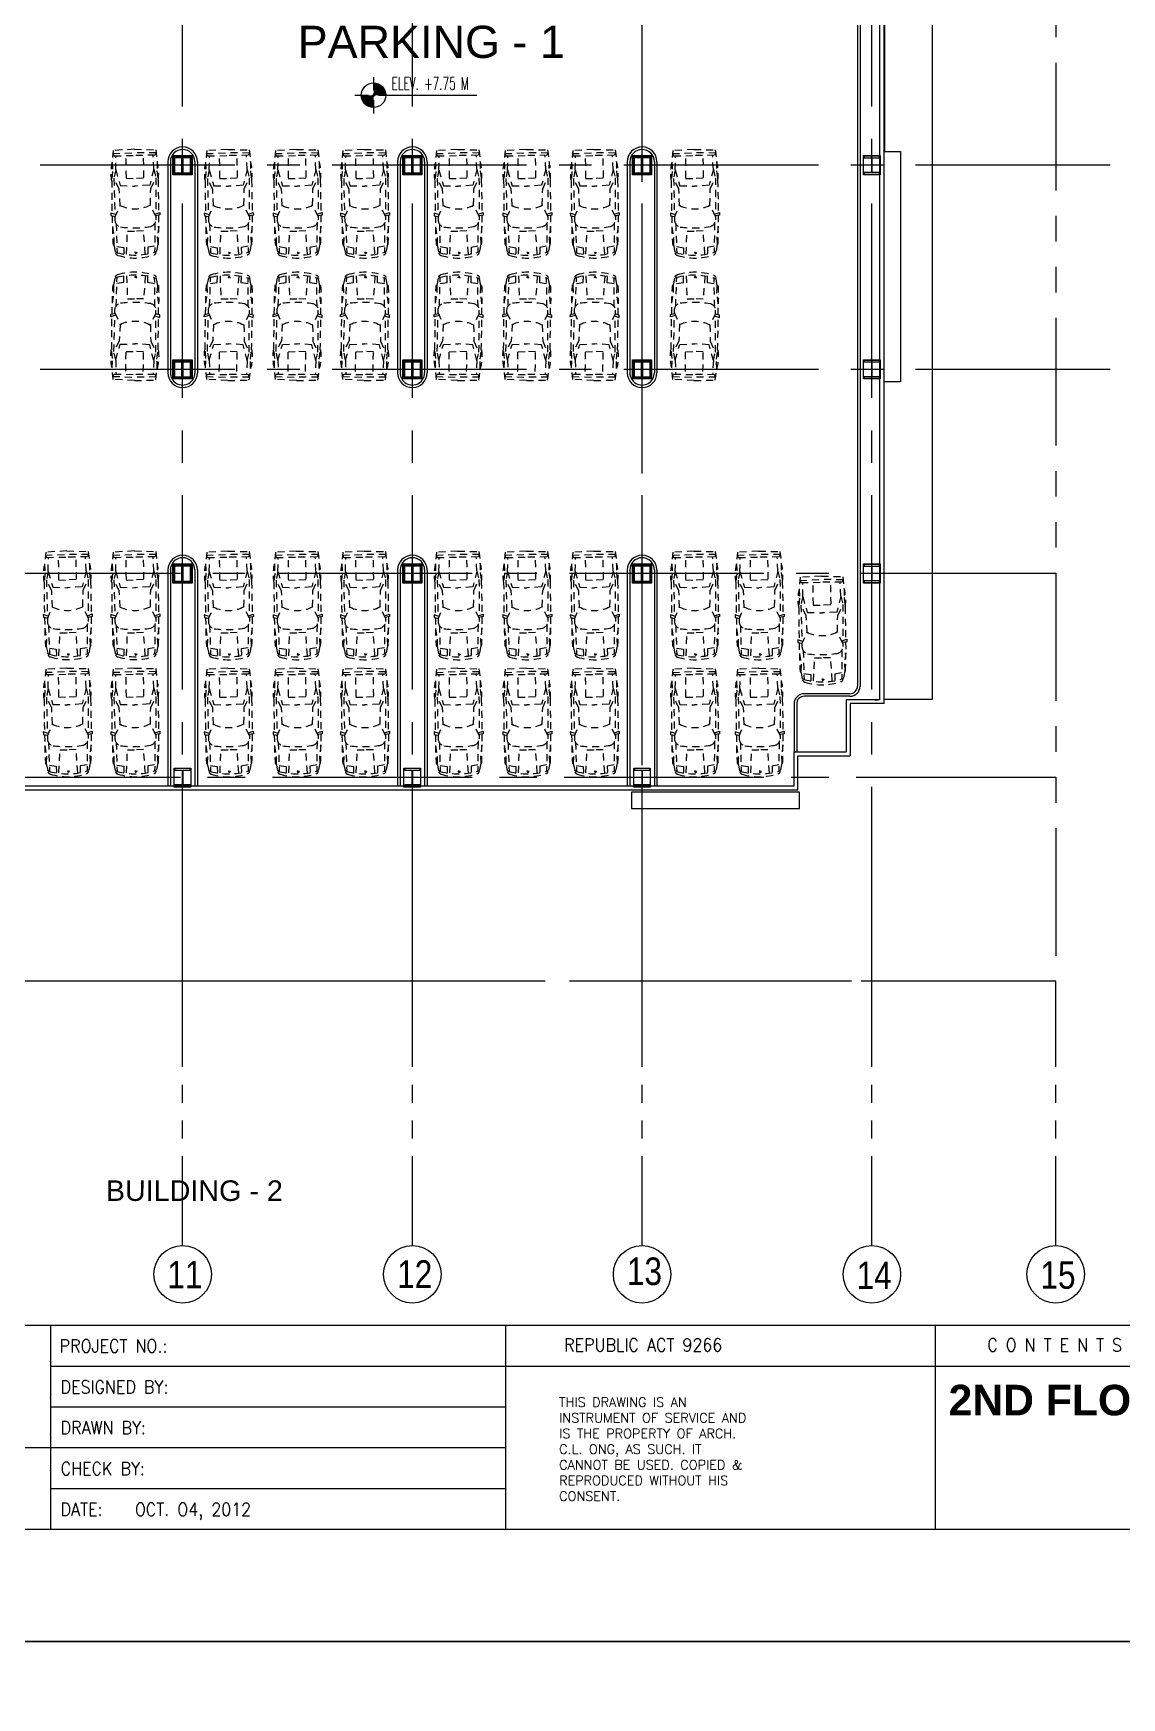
# Model space of a CAD drawing. Header units: millimetres. Extents: x 2148 to 2681, y 758 to 986.
# Drawn here: x 2535.72 to 2557.04, y 908.94 to 941.55 of the extents above; entities that cross this region are included whole.
import ezdxf
from ezdxf.enums import TextEntityAlignment as Align

# ---------------------------------------------------------------- set-up
doc = ezdxf.new("R2010")
doc.units = ezdxf.units.MM
for name, pattern in [('CENTER', [2, 1.25, -0.25, 0.25, -0.25]), ('CENTER2', [28.575, 19.05, -3.175, 3.175, -3.175]), ('HIDDEN', [0.375, 0.25, -0.125]), ('PHANTOM2', [1.25, 0.625, -0.125, 0.125, -0.125, 0.125, -0.125]), ('PHANTOMX2', [5, 2.5, -0.5, 0.5, -0.5, 0.5, -0.5])]:
    doc.linetypes.add(name, pattern=pattern)
for name, color, linetype in [('3TX-TITLE', 3, 'Continuous'), ('4CO', 4, 'Continuous'), ('CL', 1, 'CENTER'), ('cladding', 2, 'Continuous'), ('COL-EX', 2, 'Continuous'), ('COL-IN', 2, 'Continuous'), ('D', 1, 'Continuous'), ('DIM', 20, 'Continuous'), ('DR', 7, 'Continuous'), ('grid', 241, 'PHANTOMX2'), ('HATCH', 8, 'Continuous'), ('Layer1', 5, 'Continuous'), ('p-boarder', 2, 'Continuous'), ('QUOTE', 2, 'Continuous'), ('S_GRID LINES', 252, 'Continuous'), ('TEXT', 6, 'Continuous'), ('TITLE', 3, 'Continuous'), ('wall', 4, 'Continuous')]:
    doc.layers.add(name, color=color, linetype=linetype)
doc.styles.add('100', font='SIMPLEX.shx', dxfattribs={"height": 0.25})
doc.styles.add('ARIALNW', font='ARIALN.TTF')
doc.styles.add('ROMANT', font='romant__.ttf')
doc.styles.add('SMOOTHER', font='simplex_.ttf')
doc.styles.add('SWISS', font='swissl.ttf')

# ---------------------------------------------------------------- blocks, each defined once
blk = doc.blocks.new('CAR-PL4')
at = {"layer": 'DR', "color": 8, "linetype": 'HIDDEN'}
for p, q in [((-1.106, -0.352), (-1.073, -0.343)), ((-1.084, -0.357), (-1.024, -0.06)), ((-1.074, -0.615), (-1.084, -0.357)), ((-0.972, -0.074), (-1.039, -0.108)), ((-0.991, -1.103), (-0.972, -0.074)), ((-0.973, -0.292), (-0.73, -0.253)), ((-0.73, -0.253), (-0.73, -0.034)), ((-0.637, -0.02), (-0.591, -0.835)), ((-0.34, -0.081), (-0.31, -0.024)), ((-0.307, -0.073), (-0.34, -0.081)), ((-0.303, -0.073), (-0.271, -0.081)), ((-0.271, -0.081), (-0.301, -0.024)), ((0.027, -0.02), (-0.019, -0.835)), ((0.12, -0.253), (0.119, -0.034)), ((0.362, -0.292), (0.12, -0.253)), ((0.361, -0.074), (0.428, -0.108)), ((0.381, -1.103), (0.361, -0.074)), ((0.473, -0.357), (0.413, -0.06)), ((0.495, -0.352), (0.462, -0.343)), ((0.463, -0.615), (0.473, -0.357)), ((-1.13, -1.385), (-1.127, -1.001)), ((-1.127, -1.001), (-1.074, -0.615)), ((-0.591, -0.835), (-0.295, -0.833)), ((-0.019, -0.835), (-0.316, -0.833)), ((0.516, -1.001), (0.463, -0.615)), ((0.519, -1.385), (0.516, -1.001)), ((-1.174, -1.393), (-1.024, -1.365)), ((-1.174, -1.485), (-1.174, -1.393)), ((-0.999, -1.426), (-1.174, -1.485)), ((-1.133, -1.81), (-1.13, -1.47)), ((-1.047, -2.715), (-1.033, -1.437)), ((-1.032, -1.366), (-1.03, -1.221)), ((-1.032, -1.337), (-0.843, -1.75)), ((-0.843, -1.75), (-0.863, -2.33)), ((0.421, -1.337), (0.232, -1.75)), ((0.232, -1.75), (0.252, -2.33)), ((0.388, -1.426), (0.563, -1.485)), ((0.563, -1.393), (0.414, -1.365)), ((0.421, -1.366), (0.42, -1.221)), ((0.436, -2.715), (0.422, -1.437)), ((0.522, -1.81), (0.52, -1.47)), ((0.563, -1.485), (0.563, -1.393)), ((-1.128, -2.637), (-1.133, -1.81)), ((-0.863, -2.33), (-1.041, -2.697)), ((0.252, -2.33), (0.43, -2.697)), ((0.517, -2.637), (0.522, -1.81)), ((-1.094, -2.961), (-1.128, -2.637)), ((-0.98, -3.015), (-1.047, -2.715)), ((-0.98, -3.015), (-0.828, -2.453)), ((-0.828, -2.453), (-0.302, -2.428)), ((-0.618, -2.711), (-0.304, -2.7)), ((-0.616, -3.41), (-0.618, -2.711)), ((0.217, -2.453), (-0.309, -2.428)), ((0.007, -2.711), (-0.306, -2.7)), ((0.005, -3.41), (0.007, -2.711)), ((0.369, -3.015), (0.217, -2.453)), ((0.369, -3.015), (0.436, -2.715)), ((0.483, -2.961), (0.517, -2.637)), ((-1.102, -3.289), (-1.094, -2.961)), ((-1.059, -3.702), (-1.102, -3.289)), ((-1.074, -3.597), (-1.032, -3.514)), ((-1.032, -3.514), (-0.302, -3.514)), ((-0.98, -3.015), (-0.962, -3.514)), ((0.421, -3.514), (-0.309, -3.514)), ((0.369, -3.015), (0.351, -3.514)), ((0.463, -3.597), (0.421, -3.514)), ((0.448, -3.702), (0.491, -3.289)), ((0.491, -3.289), (0.483, -2.961)), ((-1.076, -3.594), (-0.301, -3.614)), ((-0.304, -3.733), (-1.059, -3.702)), ((0.465, -3.594), (-0.31, -3.614)), ((-0.307, -3.733), (0.448, -3.702))]:
    blk.add_line(p, q, dxfattribs=at)
for centre, radius, start, end in [((-0.926, -0.08), 0.1, 99.10822, 168.69255), ((-0.305, -2.397), 2.416, 73.98812, 106.01188), ((-0.305, -1.881), 2.004, 71.47438, 108.52562), ((0.315, -0.08), 0.1, 11.30745, 80.89178), ((4.35, -0.819), 5.477, 175.08051, 181.8902), ((-4.96, -0.819), 5.477, 358.1098, 4.91949), ((-0.772, -1.237), 0.259, 103.92802, 176.49031), ((-0.305, -4.704), 3.756, 81.90768, 98.09232), ((0.161, -1.237), 0.259, 3.50969, 76.07198), ((-0.305, -2.814), 1.192, 63.37543, 116.62457), ((0.437, -2.887), 1.591, 170.80545, 194.64198), ((-1.048, -2.887), 1.591, 345.35802, 9.19455)]:
    blk.add_arc(centre, radius, start, end, dxfattribs=at)
blk = doc.blocks.new('A$C1DB67A09')
for p in [(74.014, -78.08, 0), (74.014, -78.88, 0), (74.014, -79.68, 0), (74.014, -80.48, 0)]:
    blk.add_point(p)
at = {"layer": 'Defpoints', "ltscale": 0.5, "elevation": 0}
blk.add_lwpolyline([(7.292, -83.48), (108.892, -83.48), (108.892, -7.28), (7.292, -7.28)], close=True, dxfattribs=at)
at = {"layer": 'p-boarder', "ltscale": 0.5}
for p, q in [((65.105, -77.28, 0), (65.105, -81.28, 0)), ((74.014, -77.28, 0), (74.014, -81.28, 0)), ((74.014, -77.28, 0), (74.014, -81.28, 0)), ((82.433, -77.28, 0), (82.433, -81.28, 0)), ((65.105, -78.08, 0), (106.692, -78.08, 0)), ((65.105, -78.88, 0), (74.014, -78.88, 0)), ((26.637, -79.68, 0), (74.014, -79.68, 0)), ((65.105, -80.48, 0), (74.014, -80.48, 0))]:
    blk.add_line(p, q, dxfattribs=at)
at = {"layer": 'wall', "color": 16, "linetype": 'ByBlock', "ltscale": 1.5}
blk.add_line((9.492, -77.28, 0), (106.692, -77.28, 0), dxfattribs=at)
at = {"layer": 'wall', "color": 16, "linetype": 'ByBlock', "ltscale": 1.5, "elevation": 0}
blk.add_lwpolyline([(9.492, -81.28), (106.692, -81.28), (106.692, -9.48), (9.492, -9.48)], close=True, dxfattribs=at)
at = {"layer": 'wall', "linetype": 'ByBlock'}
for p in [(65.105, -77.992, 0), (65.105, -78.704, 0), (65.105, -79.416, 0), (65.105, -80.128, 0)]:
    blk.add_point(p, dxfattribs=at)
at = {"layer": 'TITLE', "style": 'SMOOTHER', "width": 0.9}
for s, height, p in [('PROJECT NO.:', 0.25344, (65.281, -77.813, 0)), ('DESIGNED BY:', 0.25344, (65.3, -78.617, 0)), ('DRAWN BY:', 0.2534, (65.3, -79.417, 0)), ('CHECK BY:', 0.2534, (65.3, -80.217, 0)), ('DATE:', 0.2534, (65.3, -81.017, 0)), ('OCT. O4, 2012', 0.25344, (66.755, -81.017, 0))]:
    blk.add_text(s, height=height, dxfattribs=at).set_placement(p)
for s, p in [('REPUBLIC ACT 9266', (76.712, -77.667, 0)), ('C O N T E N T S', (84.77, -77.667, 0))]:
    blk.add_text(s, height=0.25344, dxfattribs=at).set_placement(p, align=Align.MIDDLE)
at = {"layer": 'TITLE', "insert": (75.065, -78.697, 0), "char_height": 0.184, "width": 4.10204, "attachment_point": 1, "style": 'SMOOTHER'}
blk.add_mtext('THIS DRAWING IS AN INSTRUMENT OF SERVICE AND IS THE PROPERTY OF ARCH. C.L. ONG, AS SUCH. IT CANNOT BE USED. COPIED & REPRODUCED WITHOUT HIS CONSENT.', dxfattribs=at)

msp = doc.modelspace()

# ---------------------------------------------------------------- hatches: boundary and pattern name
at = {"layer": 'Layer1'}
for points in [[(2542.3877859, 940.1001572), (2542.3880231, 940.3409631), (2542.1477772, 940.3406759, 0.4142135624)], [(2542.3882959, 940.5806846), (2542.3880409, 940.3404209), (2542.6283046, 940.3401659, 0.4142135624)]]:
    msp.add_hatch(color=32, dxfattribs=at).paths.add_polyline_path(points)

# ---------------------------------------------------------------- linework, layer by layer
for centre in [(2538.6489709, 917.2352149, 0), (2543.1489709, 917.2352149, 0), (2547.6489709, 917.2352149, 0), (2552.1489709, 917.2352149, 0), (2555.7496173, 917.2352149, 0)]:
    msp.add_circle(centre, 0.5634965)
at = {"layer": '3TX-TITLE', "linetype": 'PHANTOM2', "ltscale": 4}
for p, q in [((2555.7496173, 960.9754912, 0), (2555.7496173, 922.9776771, 0)), ((2555.7496173, 922.9776771, 0), (2493.4018229, 922.9776771, 0))]:
    msp.add_line(p, q, dxfattribs=at)
at = {"layer": 'CL', "color": 1, "linetype": 'ByBlock', "ltscale": 0.5, "elevation": 0}
for points in [[(2552.3892849, 939.2396522), (2552.7101423, 939.2396522), (2552.7101423, 934.7270689), (2552.3892849, 934.7270689)], [(2547.4441251, 926.6812612), (2547.4441251, 926.3604039), (2550.7327273, 926.3604039), (2550.7327273, 926.6812612)]]:
    msp.add_lwpolyline(points, close=True, dxfattribs=at)
at = {"layer": 'cladding', "elevation": 0}
for points in [[(2538.4589329, 939.156811), (2538.8339329, 939.156811), (2538.8339329, 938.781811), (2538.4589329, 938.781811)], [(2542.9589329, 939.156811), (2543.3339329, 939.156811), (2543.3339329, 938.781811), (2542.9589329, 938.781811)], [(2547.4589329, 939.156811), (2547.8339329, 939.156811), (2547.8339329, 938.781811), (2547.4589329, 938.781811)], [(2551.9839329, 939.156811), (2552.3089329, 939.156811), (2552.3089329, 938.781811), (2551.9839329, 938.781811)], [(2538.4589329, 935.156811), (2538.8339329, 935.156811), (2538.8339329, 934.781811), (2538.4589329, 934.781811)], [(2542.9589329, 935.156811), (2543.3339329, 935.156811), (2543.3339329, 934.781811), (2542.9589329, 934.781811)], [(2547.4589329, 935.156811), (2547.8339329, 935.156811), (2547.8339329, 934.781811), (2547.4589329, 934.781811)], [(2551.9839329, 935.156811), (2552.3089329, 935.156811), (2552.3089329, 934.781811), (2551.9839329, 934.781811)], [(2538.4589329, 931.156811), (2538.8339329, 931.156811), (2538.8339329, 930.781811), (2538.4589329, 930.781811)], [(2542.9589329, 931.156811), (2543.3339329, 931.156811), (2543.3339329, 930.781811), (2542.9589329, 930.781811)], [(2547.4589329, 931.156811), (2547.8339329, 931.156811), (2547.8339329, 930.781811), (2547.4589329, 930.781811)], [(2551.9839329, 931.156811), (2552.3089329, 931.156811), (2552.3089329, 930.781811), (2551.9839329, 930.781811)], [(2538.4839329, 927.156811), (2538.8089329, 927.156811), (2538.8089329, 926.781811), (2538.4839329, 926.781811)], [(2542.9839329, 927.156811), (2543.3089329, 927.156811), (2543.3089329, 926.781811), (2542.9839329, 926.781811)], [(2547.4839329, 927.156811), (2547.8089329, 927.156811), (2547.8089329, 926.781811), (2547.4839329, 926.781811)]]:
    msp.add_lwpolyline(points, close=True, dxfattribs=at)
at = {"layer": 'COL-EX', "elevation": 0}
for points in [[(2552.1564709, 939.114311), (2552.2989709, 939.114311), (2552.2989709, 939.144311), (2551.9989709, 939.144311), (2551.9989709, 939.114311), (2552.1414709, 939.114311), (2552.1414709, 938.824311), (2551.9989709, 938.824311), (2551.9989709, 938.794311), (2552.2989709, 938.794311), (2552.2989709, 938.824311), (2552.1564709, 938.824311)], [(2552.1564709, 935.114311), (2552.2989709, 935.114311), (2552.2989709, 935.144311), (2551.9989709, 935.144311), (2551.9989709, 935.114311), (2552.1414709, 935.114311), (2552.1414709, 934.824311), (2551.9989709, 934.824311), (2551.9989709, 934.794311), (2552.2989709, 934.794311), (2552.2989709, 934.824311), (2552.1564709, 934.824311)], [(2552.1564709, 931.114311), (2552.2989709, 931.114311), (2552.2989709, 931.144311), (2551.9989709, 931.144311), (2551.9989709, 931.114311), (2552.1414709, 931.114311), (2552.1414709, 930.824311), (2551.9989709, 930.824311), (2551.9989709, 930.794311), (2552.2989709, 930.794311), (2552.2989709, 930.824311), (2552.1564709, 930.824311)], [(2538.6564709, 927.114311), (2538.7989709, 927.114311), (2538.7989709, 927.144311), (2538.4989709, 927.144311), (2538.4989709, 927.114311), (2538.6414709, 927.114311), (2538.6414709, 926.824311), (2538.4989709, 926.824311), (2538.4989709, 926.794311), (2538.7989709, 926.794311), (2538.7989709, 926.824311), (2538.6564709, 926.824311)], [(2543.1564709, 927.114311), (2543.2989709, 927.114311), (2543.2989709, 927.144311), (2542.9989709, 927.144311), (2542.9989709, 927.114311), (2543.1414709, 927.114311), (2543.1414709, 926.824311), (2542.9989709, 926.824311), (2542.9989709, 926.794311), (2543.2989709, 926.794311), (2543.2989709, 926.824311), (2543.1564709, 926.824311)], [(2547.6564709, 927.114311), (2547.7989709, 927.114311), (2547.7989709, 927.144311), (2547.4989709, 927.144311), (2547.4989709, 927.114311), (2547.6414709, 927.114311), (2547.6414709, 926.824311), (2547.4989709, 926.824311), (2547.4989709, 926.794311), (2547.7989709, 926.794311), (2547.7989709, 926.824311), (2547.6564709, 926.824311)]]:
    msp.add_lwpolyline(points, close=True, dxfattribs=at)
at = {"layer": 'COL-IN'}
for p, q in [((2538.4739709, 939.144311, 0), (2538.8239709, 939.144311, 0)), ((2538.4739709, 938.794311, 0), (2538.4739709, 939.144311, 0)), ((2538.4739709, 939.119311, 0), (2538.8239709, 939.119311, 0)), ((2538.4989709, 938.819311, 0), (2538.4989709, 939.119311, 0)), ((2538.6364709, 938.819311, 0), (2538.6364709, 939.119311, 0)), ((2538.6614709, 938.819311, 0), (2538.6614709, 939.119311, 0)), ((2538.7989709, 939.119311, 0), (2538.7989709, 938.819311, 0)), ((2538.8239709, 939.144311, 0), (2538.8239709, 938.794311, 0)), ((2542.9739709, 939.144311, 0), (2543.3239709, 939.144311, 0)), ((2542.9739709, 938.794311, 0), (2542.9739709, 939.144311, 0)), ((2542.9739709, 939.119311, 0), (2543.3239709, 939.119311, 0)), ((2542.9989709, 938.819311, 0), (2542.9989709, 939.119311, 0)), ((2543.1364709, 938.819311, 0), (2543.1364709, 939.119311, 0)), ((2543.1614709, 938.819311, 0), (2543.1614709, 939.119311, 0)), ((2543.2989709, 939.119311, 0), (2543.2989709, 938.819311, 0)), ((2543.3239709, 939.144311, 0), (2543.3239709, 938.794311, 0)), ((2547.4739709, 939.144311, 0), (2547.8239709, 939.144311, 0)), ((2547.4739709, 938.794311, 0), (2547.4739709, 939.144311, 0)), ((2547.4739709, 939.119311, 0), (2547.8239709, 939.119311, 0)), ((2547.4989709, 938.819311, 0), (2547.4989709, 939.119311, 0)), ((2547.6364709, 938.819311, 0), (2547.6364709, 939.119311, 0)), ((2547.6614709, 938.819311, 0), (2547.6614709, 939.119311, 0)), ((2547.7989709, 939.119311, 0), (2547.7989709, 938.819311, 0)), ((2547.8239709, 939.144311, 0), (2547.8239709, 938.794311, 0)), ((2538.4739709, 938.819311, 0), (2538.8239709, 938.819311, 0)), ((2538.8239709, 938.794311, 0), (2538.4739709, 938.794311, 0)), ((2542.9739709, 938.819311, 0), (2543.3239709, 938.819311, 0)), ((2543.3239709, 938.794311, 0), (2542.9739709, 938.794311, 0)), ((2547.4739709, 938.819311, 0), (2547.8239709, 938.819311, 0)), ((2547.8239709, 938.794311, 0), (2547.4739709, 938.794311, 0)), ((2538.4739709, 935.144311, 0), (2538.8239709, 935.144311, 0)), ((2538.4739709, 934.794311, 0), (2538.4739709, 935.144311, 0)), ((2538.4739709, 935.119311, 0), (2538.8239709, 935.119311, 0)), ((2538.4989709, 934.819311, 0), (2538.4989709, 935.119311, 0)), ((2538.6364709, 934.819311, 0), (2538.6364709, 935.119311, 0)), ((2538.6614709, 934.819311, 0), (2538.6614709, 935.119311, 0)), ((2538.7989709, 935.119311, 0), (2538.7989709, 934.819311, 0)), ((2538.8239709, 935.144311, 0), (2538.8239709, 934.794311, 0)), ((2542.9739709, 935.144311, 0), (2543.3239709, 935.144311, 0)), ((2542.9739709, 934.794311, 0), (2542.9739709, 935.144311, 0)), ((2542.9739709, 935.119311, 0), (2543.3239709, 935.119311, 0)), ((2542.9989709, 934.819311, 0), (2542.9989709, 935.119311, 0)), ((2543.1364709, 934.819311, 0), (2543.1364709, 935.119311, 0)), ((2543.1614709, 934.819311, 0), (2543.1614709, 935.119311, 0)), ((2543.2989709, 935.119311, 0), (2543.2989709, 934.819311, 0)), ((2543.3239709, 935.144311, 0), (2543.3239709, 934.794311, 0)), ((2547.4739709, 935.144311, 0), (2547.8239709, 935.144311, 0)), ((2547.4739709, 934.794311, 0), (2547.4739709, 935.144311, 0)), ((2547.4739709, 935.119311, 0), (2547.8239709, 935.119311, 0)), ((2547.4989709, 934.819311, 0), (2547.4989709, 935.119311, 0)), ((2547.6364709, 934.819311, 0), (2547.6364709, 935.119311, 0)), ((2547.6614709, 934.819311, 0), (2547.6614709, 935.119311, 0)), ((2547.7989709, 935.119311, 0), (2547.7989709, 934.819311, 0)), ((2547.8239709, 935.144311, 0), (2547.8239709, 934.794311, 0)), ((2538.4739709, 934.819311, 0), (2538.8239709, 934.819311, 0)), ((2538.8239709, 934.794311, 0), (2538.4739709, 934.794311, 0)), ((2542.9739709, 934.819311, 0), (2543.3239709, 934.819311, 0)), ((2543.3239709, 934.794311, 0), (2542.9739709, 934.794311, 0)), ((2547.4739709, 934.819311, 0), (2547.8239709, 934.819311, 0)), ((2547.8239709, 934.794311, 0), (2547.4739709, 934.794311, 0)), ((2538.4739709, 931.144311, 0), (2538.8239709, 931.144311, 0)), ((2538.4739709, 930.794311, 0), (2538.4739709, 931.144311, 0)), ((2538.4739709, 931.119311, 0), (2538.8239709, 931.119311, 0)), ((2538.4989709, 930.819311, 0), (2538.4989709, 931.119311, 0)), ((2538.6364709, 930.819311, 0), (2538.6364709, 931.119311, 0)), ((2538.6614709, 930.819311, 0), (2538.6614709, 931.119311, 0)), ((2538.7989709, 931.119311, 0), (2538.7989709, 930.819311, 0)), ((2538.8239709, 931.144311, 0), (2538.8239709, 930.794311, 0)), ((2542.9739709, 931.144311, 0), (2543.3239709, 931.144311, 0)), ((2542.9739709, 930.794311, 0), (2542.9739709, 931.144311, 0)), ((2542.9739709, 931.119311, 0), (2543.3239709, 931.119311, 0)), ((2542.9989709, 930.819311, 0), (2542.9989709, 931.119311, 0)), ((2543.1364709, 930.819311, 0), (2543.1364709, 931.119311, 0)), ((2543.1614709, 930.819311, 0), (2543.1614709, 931.119311, 0)), ((2543.2989709, 931.119311, 0), (2543.2989709, 930.819311, 0)), ((2543.3239709, 931.144311, 0), (2543.3239709, 930.794311, 0)), ((2547.4739709, 931.144311, 0), (2547.8239709, 931.144311, 0)), ((2547.4739709, 930.794311, 0), (2547.4739709, 931.144311, 0)), ((2547.4739709, 931.119311, 0), (2547.8239709, 931.119311, 0)), ((2547.4989709, 930.819311, 0), (2547.4989709, 931.119311, 0)), ((2547.6364709, 930.819311, 0), (2547.6364709, 931.119311, 0)), ((2547.6614709, 930.819311, 0), (2547.6614709, 931.119311, 0)), ((2547.7989709, 931.119311, 0), (2547.7989709, 930.819311, 0)), ((2547.8239709, 931.144311, 0), (2547.8239709, 930.794311, 0)), ((2538.4739709, 930.819311, 0), (2538.8239709, 930.819311, 0)), ((2538.8239709, 930.794311, 0), (2538.4739709, 930.794311, 0)), ((2542.9739709, 930.819311, 0), (2543.3239709, 930.819311, 0)), ((2543.3239709, 930.794311, 0), (2542.9739709, 930.794311, 0)), ((2547.4739709, 930.819311, 0), (2547.8239709, 930.819311, 0)), ((2547.8239709, 930.794311, 0), (2547.4739709, 930.794311, 0))]:
    msp.add_line(p, q, dxfattribs=at)
at = {"layer": 'D', "ltscale": 0.5}
for p, q in [((2551.8684825, 964.9894027, 0), (2551.8684825, 928.7625178, 0)), ((2551.8684825, 964.9894027, 0), (2551.8684825, 928.7625178, 0)), ((2551.9184825, 964.9894027, 0), (2551.9184825, 928.7625507)), ((2551.9184825, 955.0089706), (2551.9184825, 928.7624857, 0)), ((2538.3592849, 939.0379485, 0), (2538.3592849, 934.9006301, 0)), ((2538.4092849, 939.0379573, 0), (2538.4092849, 934.9006203, 0)), ((2538.888657, 939.0379485, 0), (2538.888657, 934.9006735, 0)), ((2538.938657, 939.0379485, 0), (2538.938657, 934.9006735, 0)), ((2542.8592849, 939.0379485, 0), (2542.8592849, 934.9006301, 0)), ((2542.9092849, 939.0379573, 0), (2542.9092849, 934.9006203, 0)), ((2543.388657, 939.0379485, 0), (2543.388657, 934.9006735, 0)), ((2543.438657, 939.0379485, 0), (2543.438657, 934.9006735, 0)), ((2547.3592849, 939.0379485, 0), (2547.3592849, 934.9006301, 0)), ((2547.4092849, 939.0379573, 0), (2547.4092849, 934.9006203, 0)), ((2547.888657, 939.0379485, 0), (2547.888657, 934.9006735, 0)), ((2547.938657, 939.0379485, 0), (2547.938657, 934.9006735, 0)), ((2538.3592849, 931.0379485, 0), (2538.3592849, 926.8016861, 0)), ((2538.4092849, 931.0379573, 0), (2538.4092849, 926.8016861, 0)), ((2538.888657, 931.0379485, 0), (2538.888657, 926.8016861, 0)), ((2538.938657, 931.0379485, 0), (2538.938657, 926.8016861, 0)), ((2542.8592849, 931.0379485, 0), (2542.8592849, 926.8016861, 0)), ((2542.9092849, 931.0379573, 0), (2542.9092849, 926.8016861, 0)), ((2543.388657, 931.0379485, 0), (2543.388657, 926.8016861, 0)), ((2543.438657, 931.0379485, 0), (2543.438657, 926.8016861, 0)), ((2547.3592849, 931.0379485, 0), (2547.3592849, 926.8016861, 0)), ((2547.4092849, 931.0379573, 0), (2547.4092849, 926.8016861, 0)), ((2547.888657, 931.0379485, 0), (2547.888657, 926.8016861, 0)), ((2547.938657, 931.0379485, 0), (2547.938657, 926.8016861, 0)), ((2551.7184825, 928.6125507), (2550.8264828, 928.6125507)), ((2550.6264828, 928.4125507), (2550.6264828, 927.471407, 0)), ((2550.6764828, 928.4125507), (2550.6764828, 927.471407, 0)), ((2551.7184825, 928.5625507), (2550.8264828, 928.5625507))]:
    msp.add_line(p, q, dxfattribs=at)
at = {"layer": 'D', "ltscale": 0.5, "elevation": 0}
msp.add_lwpolyline([(2552.3987965, 960.4622324), (2553.3275893, 960.4622324), (2553.3275893, 928.4988092), (2552.3987965, 928.4988092)], dxfattribs=at)
at = {"layer": 'D', "ltscale": 0.5}
for centre, radius, start, end in [((2538.6489709, 939.0379485, 0.0000001), 0.2896861, 0.00000003, 180.00000003), ((2538.6489709, 939.0379485, 0), 0.2396861, 0.00000004, 180.00000004), ((2543.1489709, 939.0379485, 0.0000001), 0.2896861, 0.00000003, 180.00000003), ((2543.1489709, 939.0379485, 0), 0.2396861, 0.00000004, 180.00000004), ((2547.6489709, 939.0379485, 0.0000001), 0.2896861, 0.00000003, 180.00000003), ((2547.6489709, 939.0379485, 0), 0.2396861, 0.00000004, 180.00000004), ((2538.6489709, 934.9006735, -0.0000001), 0.2896861, 179.99999997, 359.99999997), ((2538.6489709, 934.9006735, 0), 0.2396861, 179.99999996, 359.99999996), ((2543.1489709, 934.9006735, -0.0000001), 0.2896861, 179.99999997, 359.99999997), ((2543.1489709, 934.9006735, 0), 0.2396861, 179.99999996, 359.99999996), ((2547.6489709, 934.9006735, -0.0000001), 0.2896861, 179.99999997, 359.99999997), ((2547.6489709, 934.9006735, 0), 0.2396861, 179.99999996, 359.99999996), ((2538.6489709, 931.0379485, 0.0000001), 0.2896861, 0.00000003, 180.00000003), ((2538.6489709, 931.0379485, 0), 0.2396861, 0.00000004, 180.00000004), ((2543.1489709, 931.0379485, 0.0000001), 0.2896861, 0.00000003, 180.00000003), ((2543.1489709, 931.0379485, 0), 0.2396861, 0.00000004, 180.00000004), ((2547.6489709, 931.0379485, 0.0000001), 0.2896861, 0.00000003, 180.00000003), ((2547.6489709, 931.0379485, 0), 0.2396861, 0.00000004, 180.00000004), ((2550.8264828, 928.4125507, 0.0000016), 0.2, 90, 180), ((2551.7184825, 928.7625507, 0.0000049), 0.2, 270, 0.00000003), ((2551.7184825, 928.7625507, 0.0000049), 0.15, 270, 0.00000003), ((2550.8264828, 928.4125507, 0.0000016), 0.15, 90, 180)]:
    msp.add_arc(centre, radius, start, end, dxfattribs=at)
at = {"layer": 'Defpoints', "ltscale": 0.5, "elevation": 0}
for points in [[(2478.2500187, 910.0388045), (2579.8500187, 910.0388045), (2579.8500187, 986.2388045), (2478.2500187, 986.2388045)], [(2478.2500187, 833.8388045), (2579.8500187, 833.8388045), (2579.8500187, 910.0388045), (2478.2500187, 910.0388045)]]:
    msp.add_lwpolyline(points, close=True, dxfattribs=at)
at = {"layer": 'DR', "ltscale": 10}
for p, q in [((2552.2984825, 960.9738663, 0), (2552.2984825, 928.4955594, 0)), ((2552.3984825, 960.9871252, 0), (2552.3984825, 939.229311, 0)), ((2552.3889709, 929.2341018, 0), (2552.3889709, 945.1576861, 0)), ((2552.3899801, 928.4205594, 0), (2552.3899801, 930.8059359, 0)), ((2552.2984825, 928.4955594, 0), (2551.6464416, 928.4955594, 0)), ((2551.6464416, 928.4955594, 0), (2551.6464416, 927.471407, 0)), ((2552.388657, 928.4205594, 0), (2551.7214416, 928.4205594, 0)), ((2551.7214416, 928.4205594, 0), (2551.7214416, 927.396407, 0)), ((2552.2096214, 928.4909656), (2552.2703166, 928.4909656, 0)), ((2550.6264828, 926.8016861, 0), (2550.6264828, 927.471407, 0)), ((2550.6264828, 927.471407, 0), (2551.6464416, 927.471407, 0)), ((2550.7014828, 926.7260611, 0), (2550.7014828, 927.396407, 0)), ((2550.7014828, 927.396407, 0), (2551.7214416, 927.396407, 0)), ((2550.6280029, 926.8444855, 0), (2550.6280029, 926.9428606, 0)), ((2531.0964591, 926.7260611, 0), (2550.7014828, 926.7260611, 0)), ((2550.6264828, 926.8016861, 0), (2531.1714591, 926.8016861, 0))]:
    msp.add_line(p, q, dxfattribs=at)
at = {"layer": 'grid', "ltscale": 0.7}
for p, q in [((2538.6489709, 917.7987114, 0), (2538.6489709, 922.9776771, 0)), ((2543.1489709, 917.7987114, 0), (2543.1489709, 922.9776771, 0)), ((2547.6489709, 917.7987114, 0), (2547.6489709, 922.9776771, 0)), ((2552.1489709, 917.7987114, 0), (2552.1489709, 922.9776771, 0)), ((2555.7496173, 917.7987114, 0), (2555.7496173, 922.9776771, 0))]:
    msp.add_line(p, q, dxfattribs=at)
at = {"layer": 'QUOTE'}
for p, q in [((2542.3875981, 940.6964467, 0), (2542.3879078, 940.4374302, 0)), ((2542.0249776, 940.3414604, 0), (2542.2915499, 940.3411775, 0)), ((2542.353499, 940.3409998, 0), (2542.4225473, 940.3409265, 0)), ((2542.3879819, 940.3754873, 0), (2542.3880644, 940.306439, 0)), ((2542.4844902, 940.3408608, 0), (2544.4113157, 940.3394484, 0)), ((2542.3881323, 940.244608, 0), (2542.3884421, 939.9855915, 0))]:
    msp.add_line(p, q, dxfattribs=at)
msp.add_circle((2542.3880402, 940.3409631, 0), 0.2402638, dxfattribs=at)
at = {"layer": 'S_GRID LINES', "linetype": 'CENTER2', "ltscale": 0.2}
for p, q in [((2552.1489252, 922.9776771), (2552.150579, 982.003495)), ((2543.1489709, 922.9776771, 0), (2543.1489709, 977.9077964, 0)), ((2547.6489709, 922.9776771, 0), (2547.6489709, 977.8827964, 0)), ((2538.6489709, 922.9776771, 0), (2538.6489709, 977.7411715, 0)), ((2547.6489764, 927.2139985, 0), (2547.6486104, 960.4638573)), ((2556.8164402, 938.969311), (2494.1518229, 938.969311)), ((2556.8164402, 934.969311), (2494.1518229, 934.969311)), ((2555.7496173, 930.969311), (2494.1518229, 930.969311)), ((2555.7496173, 926.969311), (2494.1786652, 926.969311)), ((2555.6489709, 926.969311), (2511.113657, 926.969311)), ((2555.7496173, 922.9776771, 0), (2494.1786652, 922.9776771, 0))]:
    msp.add_line(p, q, dxfattribs=at)

# ---------------------------------------------------------------- block references
at = {"layer": 'DIM', "color": 8}
for p in [(2470.958248, 993.5189005), (2470.958248, 917.3189005)]:
    msp.add_blockref('A$C1DB67A09', p, dxfattribs=at)
at = {"layer": 'HATCH', "color": 8}
for p, xscale, yscale, zscale, rotation in [((2537.5649181, 937.2162231, 0), 0.5524092515227581, 0.5524092515227581, 0.5524092515227581, 180.7916878619974), ((2539.3961026, 937.2145982, 0), 0.5524092515227581, 0.5524092515227581, 0.5524092515227581, 180.7916878619974), ((2540.7422727, 937.2145982, 0), 0.5524092515227581, 0.5524092515227581, 0.5524092515227581, 180.7916878619974), ((2542.0649181, 937.2145982, 0), 0.5524092515227581, 0.5524092515227581, 0.5524092515227581, 180.7916878619974), ((2543.8961026, 937.2145982, 0), 0.5524092515227581, 0.5524092515227581, 0.5524092515227581, 180.7916878619974), ((2545.2422727, 937.2145982, 0), 0.5524092515227581, 0.5524092515227581, 0.5524092515227581, 180.7916878619974), ((2546.5649181, 937.2145982, 0), 0.5524092515227581, 0.5524092515227581, 0.5524092515227581, 180.7916878619974), ((2548.5258394, 937.2145982, 0), 0.5524092515227581, 0.5524092515227581, 0.5524092515227581, 180.7916878619974), ((2537.5649181, 936.8137316, 0), -0.5524092515229585, 0.5524092515261149, 0.5524092515176443, 359.2083121364935), ((2539.3961026, 936.8121067, 0), -0.5524092515229585, 0.5524092515261149, 0.5524092515176443, 359.2083121364935), ((2540.7422727, 936.8121067, 0), -0.5524092515229585, 0.5524092515261149, 0.5524092515176443, 359.2083121364935), ((2542.0649181, 936.8121067, 0), -0.5524092515229585, 0.5524092515261149, 0.5524092515176443, 359.2083121364935), ((2543.8961026, 936.8121067, 0), -0.5524092515229585, 0.5524092515261149, 0.5524092515176443, 359.2083121364935), ((2545.2422727, 936.8121067, 0), -0.5524092515229585, 0.5524092515261149, 0.5524092515176443, 359.2083121364935), ((2546.5649181, 936.8121067, 0), -0.5524092515229585, 0.5524092515261149, 0.5524092515176443, 359.2083121364935), ((2548.5258394, 936.8121067, 0), -0.5524092515229585, 0.5524092515261149, 0.5524092515176443, 359.2083121364935), ((2536.2422727, 929.3460408, 0), 0.5524092515227581, 0.5524092515227581, 0.5524092515227581, 180.7916878619974), ((2537.5649181, 929.3460408, 0), 0.5524092515227581, 0.5524092515227581, 0.5524092515227581, 180.7916878619974), ((2539.3961026, 929.3444159, 0), 0.5524092515227581, 0.5524092515227581, 0.5524092515227581, 180.7916878619974), ((2540.7422727, 929.3444159, 0), 0.5524092515227581, 0.5524092515227581, 0.5524092515227581, 180.7916878619974), ((2542.0649181, 929.3444159, 0), 0.5524092515227581, 0.5524092515227581, 0.5524092515227581, 180.7916878619974), ((2543.8961026, 929.3444159, 0), 0.5524092515227581, 0.5524092515227581, 0.5524092515227581, 180.7916878619974), ((2545.2422727, 929.3444159, 0), 0.5524092515227581, 0.5524092515227581, 0.5524092515227581, 180.7916878619974), ((2546.5649181, 929.3444159, 0), 0.5524092515227581, 0.5524092515227581, 0.5524092515227581, 180.7916878619974), ((2548.5258394, 929.3444159, 0), 0.5524092515227581, 0.5524092515227581, 0.5524092515227581, 180.7916878619974), ((2549.7921978, 929.3444159, 0), 0.5524092515227581, 0.5524092515227581, 0.5524092515227581, 180.7916878619974), ((2551.0218602, 928.852597, 0), 0.5524092515227581, 0.5524092515227581, 0.5524092515227581, 180.7916878619974), ((2536.2422727, 927.051228, 0), 0.5524092515227581, 0.5524092515227581, 0.5524092515227581, 180.7916878619974), ((2537.5649181, 927.051228, 0), 0.5524092515227581, 0.5524092515227581, 0.5524092515227581, 180.7916878619974), ((2539.3961026, 927.0496031, 0), 0.5524092515227581, 0.5524092515227581, 0.5524092515227581, 180.7916878619974), ((2540.7422727, 927.0496031, 0), 0.5524092515227581, 0.5524092515227581, 0.5524092515227581, 180.7916878619974), ((2542.0649181, 927.0496031, 0), 0.5524092515227581, 0.5524092515227581, 0.5524092515227581, 180.7916878619974), ((2543.8961026, 927.0496031, 0), 0.5524092515227581, 0.5524092515227581, 0.5524092515227581, 180.7916878619974), ((2545.2422727, 927.0496031, 0), 0.5524092515227581, 0.5524092515227581, 0.5524092515227581, 180.7916878619974), ((2546.5649181, 927.0496031, 0), 0.5524092515227581, 0.5524092515227581, 0.5524092515227581, 180.7916878619974), ((2548.5258394, 927.0496031, 0), 0.5524092515227581, 0.5524092515227581, 0.5524092515227581, 180.7916878619974), ((2549.7921978, 927.0496031, 0), 0.5524092515227581, 0.5524092515227581, 0.5524092515227581, 180.7916878619974)]:
    msp.add_blockref('CAR-PL4', p, dxfattribs=dict(at, xscale=xscale, yscale=yscale, zscale=zscale, rotation=rotation))

# ---------------------------------------------------------------- texts
at = {"layer": '4CO', "insert": (2557.204691, 914.766786, 0), "char_height": 0.598468095, "width": 23.501105506, "attachment_point": 5, "style": 'ROMANT'}
msp.add_mtext('{\\fArial|b1|i0|c0|p34;2ND FLOORPLAN}', dxfattribs=at)
at = {"layer": 'p-boarder', "insert": (2543.4985297, 940.5715158, 0), "char_height": 0.25, "width": 12.613116349, "attachment_point": 5, "rotation": 359.95148746, "style": '100'}
msp.add_mtext('{\\W0.6;ELEV. +7.75 M}', dxfattribs=at)
at = {"layer": 'TEXT', "style": 'SWISS'}
msp.add_text('PARKING - 1', height=0.630377748, dxfattribs=at).set_placement((2540.9018808, 941.0713584, 0))
msp.add_text('BUILDING - 2', height=0.402461914, rotation=359.98971085, dxfattribs=at).set_placement((2537.144949, 918.6740783, 0))
at = {"layer": 'TEXT', "char_height": 0.54, "width": 3.396423809, "attachment_point": 1, "style": 'ARIALNW'}
for s, insert in [('11', (2538.3495654, 917.4991184, 0)), ('12', (2542.8503785, 917.5101068, 0)), ('13', (2547.3503785, 917.5653734, 0)), ('14', (2551.8503785, 917.4865138, 0)), ('15', (2555.4510249, 917.492412, 0))]:
    msp.add_mtext(s, dxfattribs=dict(at, insert=insert))

doc.saveas('drawing.dxf')
